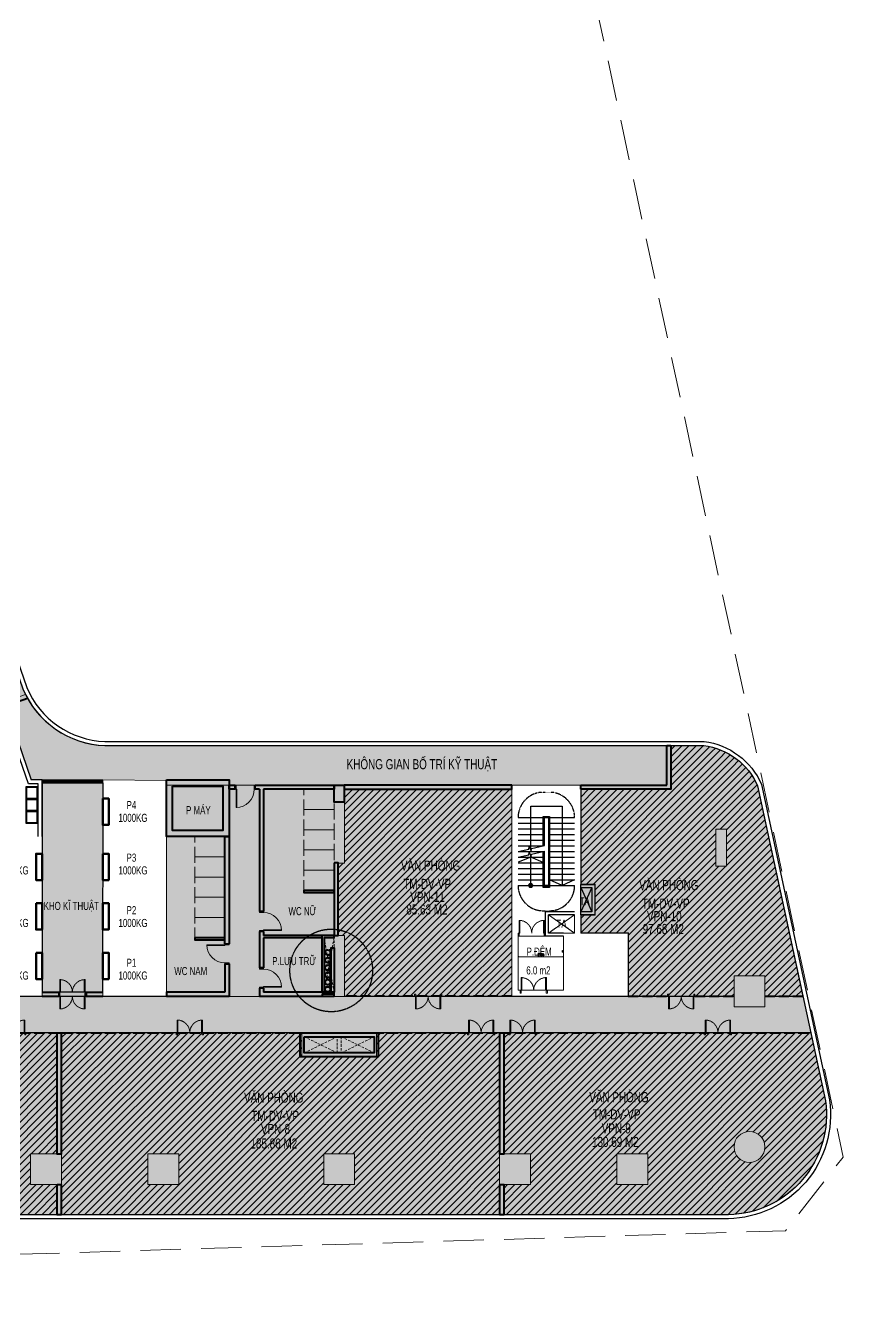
# Model space of a CAD drawing. Header units: millimetres. Extents: x -11451263 to 11578383104, y -507 to 1450429.
# Drawn here: x 12081020 to 12122121, y 1017327 to 1080763 of the extents above; entities that cross this region are included whole.
import ezdxf
from ezdxf.enums import TextEntityAlignment as Align

# ---------------------------------------------------------------- set-up
doc = ezdxf.new("R2010")
doc.units = ezdxf.units.MM
doc.header["$MEASUREMENT"] = 0
for name, pattern in [('CENTER2', [1.125, 0.75, -0.125, 0.125, -0.125]), ('DASH', [0.35, 0.25, -0.1]), ('DASH2-1', [3, 2, -1]), ('HIDDEN', [0.375, 0.25, -0.125]), ('Xref_ST_MBDV Cot vach 30.7.2022$0$HIDDEN', [0.375, 0.25, -0.125]), ('Xref_ST_MBDV Cot vach 30.7.2022$0$HIDDEN2', [0.1875, 0.125, -0.0625])]:
    doc.linetypes.add(name, pattern=pattern)
doc.layers.get('0').update_dxf_attribs({"linetype": 'CONTINUOUS', "lineweight": 13})
doc.layers.get('Defpoints').update_dxf_attribs({"color": 5, "linetype": 'CONTINUOUS', "lineweight": 13})
for name, color, linetype in [('1-Chu thich', 8, 'CONTINUOUS'), ('A-GLAZ', 135, 'CONTINUOUS'), ('KT-KT', 1, 'CONTINUOUS'), ('NDT Cap nuoc', 4, 'CONTINUOUS'), ('NDT Thoat nuoc rua', 3, 'CENTER2'), ('Xref_ST_MBDV Cot vach 30.7.2022$0$220403_HDN_Penthouse Plan$0$A-_FURN----_E-_N', 251, 'CONTINUOUS'), ('Xref_ST_MBDV Cot vach 30.7.2022$0$A-FLOR-STRS-ARROW', 8, 'CONTINUOUS'), ('Xref_ST_MBDV Cot vach 30.7.2022$0$KT-Net cot vach', 6, 'CONTINUOUS'), ('Xref_ST_MBDV Cot vach 30.7.2022$0$KT-Net manh', 139, 'CONTINUOUS'), ('Xref_ST_MBDV Cot vach 30.7.2022$0$KT-Text', 7, 'CONTINUOUS'), ('Xref_ST_MBDV Cot vach 30.7.2022$0$KT-Thay', 7, 'CONTINUOUS'), ('Xref_ST_MBDV Cot vach 30.7.2022$0$KT-Tuong', 1, 'CONTINUOUS')]:
    doc.layers.add(name, color=color, linetype=linetype)
for name, color, linetype, lineweight in [('A-REVCLOUD', 1, 'CONTINUOUS', 9), ('CUA', 37, 'CONTINUOUS', 13), ('DO DIEN TICH THONG THUY', 141, 'CONTINUOUS', 13), ('KT-Chu viet', 255, 'CONTINUOUS', 20), ('KT-Chu viet 2', 6, 'CONTINUOUS', 20), ('KT-Kich thuoc', 159, 'CONTINUOUS', 18), ('KT-lomo nuoc', 3, 'HIDDEN', 5), ('KT-Net cat', 1, 'CONTINUOUS', 40), ('KT-Net cot', 2, 'CONTINUOUS', 50), ('KT-Net cua', 87, 'CONTINUOUS', 9), ('KT-Net manh', 251, 'CONTINUOUS', 13), ('KT-Net to mau', 159, 'CONTINUOUS', 18), ('NET-THAY', 7, 'CONTINUOUS', 30), ('SPE-MEP-HVAC', 140, 'CONTINUOUS', 0), ('Xref_ST_MBDV Cot vach 30.7.2022$0$CUA', 37, 'CONTINUOUS', 13), ('Xref_ST_MBDV Cot vach 30.7.2022$0$KT-Net cua', 87, 'CONTINUOUS', 9), ('Xref_ST_MBDV Cot vach 30.7.2022$0$KT-Net thay', 7, 'CONTINUOUS', 15)]:
    doc.layers.add(name, color=color, linetype=linetype, lineweight=lineweight)
doc.styles.add('Xref_ST_MBDV Cot vach 30.7.2022$0$Arial', font='arial.ttf', dxfattribs={"width": 0.7})
doc.styles.add('Xref_ST_MBDV Cot vach 30.7.2022$0$xref.N.Cot vach tang N2$0$DIM', font='vnsimli.shx', dxfattribs={"width": 0.7})
doc.dimstyles.new('Xref_ST_MBDV Cot vach 30.7.2022$0$xref.N.Cot vach tang N2$0$CCU 1-100 A1', dxfattribs={"dimscale": 100, "dimtxt": 2.2, "dimasz": 1, "dimexe": 1, "dimexo": 0, "dimgap": 1, "dimtad": 1, "dimdec": 0, "dimdsep": 46, "dimtxsty": 'Xref_ST_MBDV Cot vach 30.7.2022$0$xref.N.Cot vach tang N2$0$DIM', "dimblk1": 'Xref_ST_MBDV Cot vach 30.7.2022$0$xref.N.Cot vach tang N2$0$_ARCHTICK', "dimblk2": 'Xref_ST_MBDV Cot vach 30.7.2022$0$xref.N.Cot vach tang N2$0$_ARCHTICK', "dimsah": 1, "dimcen": 0, "dimdle": 1, "dimclrd": 256, "dimclre": 256, "dimclrt": 31, "dimadec": 0, "dimazin": 0, "dimtfac": 1, "dimtdec": 0, "dimtix": 1, "dimtmove": 2, "dimatfit": 3, "dimldrblk": 'Xref_ST_MBDV Cot vach 30.7.2022$0$xref.N.Cot vach tang N2$0$_ARCHTICK', "dimfxl": 0, "dimtolj": 1, "dimarcsym": 0})

# ---------------------------------------------------------------- blocks, each defined once
blk = doc.blocks.new('*U273')
for p, q in [((-1260, 525), (-1300, 525)), ((-1260, 100), (-1300, 100)), ((-1280, 100), (-1280, 525)), ((-90, 525), (-50, 525)), ((-90, 100), (-50, 100)), ((-70, 100), (-70, 525))]:
    blk.add_line(p, q)
for points in [[(-1350, -100), (-1290, -100), (-1290, -40), (-1300, -40), (-1300, 0), (-1350, 0)], [(-1300, 0), (-1260, 0), (-1260, 625), (-1300, 625)], [(-50, 0), (-90, 0), (-90, 625), (-50, 625)], [(0, -100), (-60, -100), (-60, -40), (-50, -40), (-50, 0), (0, 0)]]:
    blk.add_lwpolyline(points, close=True)
at = {"linetype": 'Xref_ST_MBDV Cot vach 30.7.2022$0$HIDDEN2', "ltscale": 200}
for centre, start, end in [((-1300, 0), 0, 89.99996), ((-50, 0), 90.00004, 180)]:
    blk.add_arc(centre, 625, start, end, dxfattribs=at)
blk = doc.blocks.new('210204_1m door')
for points in [[(50, 200), (50, 1100), (90, 1100), (90, 200)], [(0, 0), (50, 0), (50, 200), (0, 200)], [(950, 0), (1000, 0), (1000, 200), (950, 200)]]:
    blk.add_lwpolyline(points, close=True)
at = {"color": 8}
blk.add_arc((50, 200), 900, 0, 90, dxfattribs=at)
blk = doc.blocks.new('nt3-4-5')
at = {"layer": 'KT-Net cat'}
for p, q in [((820656, 31842), (821733, 32214)), ((853366, 29870), (853566, 29870)), ((853366, 27910), (853366, 29870)), ((853566, 29870), (853566, 27710)), ((833206, 27710), (833206, 21670)), ((833406, 27710), (833406, 21670)), ((849105, 27910), (853366, 27910)), ((849105, 27710), (849105, 27910)), ((853566, 27710), (849105, 27710)), ((833206, 20670), (833206, 18870)), ((833406, 20670), (833406, 20470)), ((833406, 20370), (833406, 18870)), ((836905, 20370), (836905, 20470)), ((831506, 20070), (831706, 20070)), ((831506, 19070), (831506, 17670)), ((831506, 19070), (831706, 19070)), ((831706, 19070), (831706, 17470)), ((833206, 17870), (833206, 17470)), ((833406, 17870), (833406, 17670)), ((822455, 17670), (823280, 17670)), ((822455, 17470), (823280, 17470)), ((823280, 17670), (823280, 17470)), ((824630, 17670), (825455, 17670)), ((824630, 17670), (824630, 17470)), ((824630, 17470), (825455, 17470))]:
    blk.add_line(p, q, dxfattribs=at)
at = {"layer": 'KT-Net cat', "linetype": 'DASH', "ltscale": 2000}
for p, q in [((851455, 17470), (853405, 17470)), ((854755, 17470), (856705, 17470)), ((858205, 17470), (860210, 17470)), ((815766, 15670), (860490, 15670))]:
    blk.add_line(p, q, dxfattribs=at)
at = {"layer": 'KT-Net cat'}
for points in [[(832006, 27710), (831706, 27710), (831706, 27910), (832006, 27910)], [(832006, 27710), (832006, 27910)], [(833006, 27710), (833006, 27910)], [(833006, 27910), (836905, 27910), (836905, 27710), (833406, 27710)], [(833206, 27710), (833006, 27710)], [(831506, 20070), (831506, 25370), (831706, 25370), (831706, 20070)], [(833406, 21670), (833206, 21670)], [(833406, 20670), (833206, 20670)], [(836305, 20470), (833406, 20470)], [(836305, 20370), (833406, 20370)], [(836905, 20470), (836305, 20470), (836305, 17670)], [(836905, 20370), (836405, 20370), (836405, 17670)], [(833406, 18870), (833206, 18870)], [(833406, 17870), (833206, 17870)], [(831506, 17670), (828605, 17670), (828605, 17470), (831706, 17470)], [(833206, 17470), (836905, 17470), (836905, 17670), (833406, 17670)]]:
    blk.add_lwpolyline(points, dxfattribs=at)
for points in [[(836905, 27910), (837405, 27910), (837405, 27070), (836905, 27070)], [(845705, 27910), (837405, 27910), (837405, 27710), (845705, 27710)], [(836905, 24070), (836905, 20470), (837105, 20470), (837105, 24070)], [(836905, 22710), (835405, 22710), (835405, 22610), (836905, 22610)], [(831506, 20370), (830006, 20370), (830006, 20270), (831506, 20270)], [(823205, 15670), (823405, 15670), (823405, 9670), (823205, 9670)], [(835225, 15670), (839085, 15670), (839085, 14470), (835225, 14470)], [(835425, 15470), (838885, 15470), (838885, 14670), (835425, 14670)], [(845105, 15670), (845305, 15670), (845305, 9670), (845105, 9670)], [(823205, 8170), (823405, 8170), (823405, 6670), (823205, 6670)], [(845105, 8170), (845305, 8170), (845305, 6670), (845105, 6670)]]:
    blk.add_lwpolyline(points, close=True, dxfattribs=at)
at = {"layer": 'KT-Net cat', "linetype": 'DASH', "ltscale": 2000}
blk.add_lwpolyline([(845705, 17470), (837405, 17470)], dxfattribs=at)
at = {"layer": 'KT-Net manh', "linetype": 'DASH', "ltscale": 2000}
for points in [[(836905, 26710), (835405, 26710), (835405, 27710), (836905, 27710)], [(836905, 25710), (835405, 25710), (835405, 26710), (836905, 26710)], [(836905, 24710), (835405, 24710), (835405, 25710), (836905, 25710)], [(831506, 24370), (830006, 24370), (830006, 25370), (831506, 25370)], [(831506, 23370), (830006, 23370), (830006, 24370), (831506, 24370)], [(836905, 23710), (835405, 23710), (835405, 24710), (836905, 24710)], [(836905, 22710), (835405, 22710), (835405, 23710), (836905, 23710)], [(831506, 22370), (830006, 22370), (830006, 23370), (831506, 23370)], [(831506, 21370), (830006, 21370), (830006, 22370), (831506, 22370)], [(831506, 20370), (830006, 20370), (830006, 21370), (831506, 21370)]]:
    blk.add_lwpolyline(points, close=True, dxfattribs=at)
at = {"layer": 'Xref_ST_MBDV Cot vach 30.7.2022$0$KT-Net manh'}
blk.add_line((846549, 23009), (846530, 22950), dxfattribs=at)
blk.add_line((846549, 23009), (846530, 22950), dxfattribs=at)
at = {"layer": 'CUA'}
for p, xscale, rotation in [((832006, 27910), -1, 180), ((833206, 20670), -1, 270), ((831706, 20070), -1.000000000000007, 90), ((833206, 17870), -1, 270)]:
    blk.add_blockref('210204_1m door', p, dxfattribs=dict(at, xscale=xscale, rotation=rotation))
at = {"layer": 'CUA', "xscale": -1}
for p in [(823280, 17670), (820305, 15670), (829089, 15670), (843505, 15670), (855218, 15670)]:
    blk.add_blockref('*U273', p, dxfattribs=at)
at = {"layer": 'CUA', "rotation": 180}
for p in [(823280, 17470), (840880, 17470), (853405, 17470)]:
    blk.add_blockref('*U273', p, dxfattribs=at)
at = {"layer": 'CUA'}
blk.add_blockref('*U273', (846905, 15670), dxfattribs=at)
at = {"layer": 'KT-Chu viet', "char_height": 400, "attachment_point": 2, "style": 'Xref_ST_MBDV Cot vach 30.7.2022$0$Arial'}
for s, insert in [('WC NỮ', (835337, 21882)), ('P.LƯU TRỮ', (834928, 19414)), ('WC NAM ', (829810, 18919))]:
    blk.add_mtext(s, dxfattribs=dict(at, insert=insert))
at = {"layer": 'Xref_ST_MBDV Cot vach 30.7.2022$0$KT-Text', "style": 'Xref_ST_MBDV Cot vach 30.7.2022$0$Arial', "width": 0.7}
for s, p in [('P4', (826637, 26728)), ('1000KG', (826237, 26098)), ('P3', (826637, 24128)), ('1000KG', (820356, 23498)), ('1000KG', (826237, 23498)), ('P2', (826637, 21528)), ('1000KG', (820356, 20898)), ('1000KG', (826237, 20898)), ('P1', (826637, 18928)), ('1000KG', (820356, 18298)), ('1000KG', (826237, 18298))]:
    blk.add_text(s, height=400, dxfattribs=at).set_placement(p)
blk.add_text('KHO KĨ THUẬT', height=400, dxfattribs=at).set_placement((823903, 21740), align=Align.CENTER)
blk = doc.blocks.new('ong thoat xi')
at = {"layer": '1-Chu thich', "color": 30}
for p, q in [((-75, 62), (-75, 65)), ((-66, 67), (-74, 67)), ((-66, 60), (-74, 60)), ((-66, 67), (-66, 60)), ((-65, 69), (-62, 69)), ((-65, 66), (-62, 66)), ((-65, 61), (-62, 61)), ((-65, 58), (-62, 58)), ((-61, 70), (-61, 70)), ((-61, 70), (-61, 57)), ((-61, 70), (-61, 70)), ((-61, 70), (-61, 57)), ((-61, 57), (-61, 57)), ((-55, 70), (-54, 70)), ((-55, 70), (-55, 57)), ((-55, 70), (-54, 70)), ((-55, 57), (-54, 57)), ((-54, 70), (-54, 57)), ((-50, 69), (-54, 69)), ((-50, 66), (-54, 66)), ((-50, 61), (-54, 61)), ((-50, 58), (-54, 58)), ((-33, 67), (-50, 67)), ((-50, 67), (-50, 60)), ((-29, 60), (-50, 60)), ((2, 60), (-41, 60)), ((-41, 58), (-41, 60)), ((-41, 58), (-41, 60)), ((-41, 58), (-41, 60)), ((2, 58), (-41, 58)), ((-33, 60), (-33, 67)), ((-75, -62), (-75, -66)), ((-66, -60), (-74, -60)), ((-66, -67), (-74, -67)), ((-66, -68), (-66, -60)), ((-65, -58), (-62, -58)), ((-65, -61), (-62, -61)), ((-65, -66), (-62, -66)), ((-65, -69), (-62, -69)), ((-61, -70), (-61, -57)), ((-61, -57), (-61, -57)), ((-61, -70), (-61, -57)), ((-61, -70), (-61, -70)), ((-61, -70), (-61, -70)), ((-55, -70), (-55, -57)), ((-55, -57), (-54, -57)), ((-55, -70), (-54, -70)), ((-55, -70), (-54, -70)), ((-54, -70), (-54, -57)), ((-50, -58), (-54, -58)), ((-50, -61), (-54, -61)), ((-50, -66), (-54, -66)), ((-50, -69), (-54, -69)), ((-50, -68), (-50, -60)), ((-31, -60), (-50, -60)), ((-34, -67), (-50, -67)), ((2, -58), (-41, -58)), ((-41, -58), (-41, -60)), ((-41, -58), (-41, -60)), ((2, -60), (-41, -60)), ((-34, -60), (-34, -67))]:
    blk.add_line(p, q, dxfattribs=at)
for centre, major_axis, start_param, end_param in [((-74, 65), (1.13, 1.13), 0.811456, 2.360542), ((-74, 62), (1.1, 1.1), 2.356194, 3.926991), ((-63, 67), (1.7, -1.7), 3.370391, 4.48359), ((-56, 63), (7.09, -7.09), 3.657341, 4.196641), ((-63, 60), (1.7, -1.7), 3.370391, 4.48359), ((-64, 67), (1.7, -1.7), 0.228799, 1.341997), ((-64, 67), (1.7, -1.7), 0.228799, 1.341997), ((-72, 63), (7.09, -7.09), 0.515748, 1.055048), ((-72, 63), (7.09, -7.09), 0.515748, 1.055048), ((-64, 60), (1.7, -1.7), 0.228799, 1.341997), ((-64, 60), (1.7, -1.7), 0.228799, 1.341997), ((0, 0), (38.9, -38.9), 0.785398, 7.068583), ((-52, 67), (1.7, 1.7), 1.799595, 2.912794), ((-52, 67), (1.7, -1.7), 3.370391, 4.48359), ((-44, 63), (7.09, 7.09), 2.086544, 2.625845), ((-44, 63), (7.09, 7.09), 2.086544, 2.625845), ((-52, 60), (1.7, 1.7), 1.799595, 2.912794), ((-52, 60), (1.7, 1.7), 1.799595, 2.912794), ((-52, 67), (1.7, -1.7), 0.228799, 1.341997), ((-60, 63), (7.09, 7.09), -1.055048, -0.515748), ((-52, 60), (1.7, 1.7), -1.341997, -0.228799), ((0, 0), (34.1, -34.1), 0.785398, 7.068583), ((0, 0), (42.5, -42.5), 5.497787, 8.63938), ((0, 0), (41, -41), 5.497787, 8.63938), ((-74, -62), (1.1, 1.1), 0.785398, 2.356194), ((-74, -66), (1.13, 1.13), 2.351847, 3.900932), ((-63, -60), (1.7, -1.7), 3.370391, 4.48359), ((-56, -64), (7.09, 7.09), 2.086544, 2.625845), ((-63, -68), (1.7, 1.7), 1.799595, 2.912794), ((-64, -60), (1.7, -1.7), 0.228799, 1.341997), ((-64, -60), (1.7, -1.7), 0.228799, 1.341997), ((-72, -64), (7.09, -7.09), 0.515748, 1.055048), ((-72, -64), (7.09, -7.09), 0.515748, 1.055048), ((-64, -68), (1.7, -1.7), 0.228799, 1.341997), ((-64, -68), (1.7, -1.7), 0.228799, 1.341997), ((-52, -60), (1.7, -1.7), 3.370391, 4.48359), ((-52, -60), (1.7, -1.7), 3.370391, 4.48359), ((-44, -64), (7.09, 7.09), 2.086544, 2.625845), ((-44, -64), (7.09, 7.09), 2.086544, 2.625845), ((-52, -68), (1.7, 1.7), 1.799595, 2.912794), ((-52, -68), (1.7, 1.7), 1.799595, 2.912794), ((-52, -60), (1.7, -1.7), 0.228799, 1.341997), ((-60, -64), (7.09, -7.09), 0.515748, 1.055048), ((-52, -68), (1.7, -1.7), 0.228799, 1.341997)]:
    blk.add_ellipse(centre, major_axis=major_axis, ratio=1, start_param=start_param, end_param=end_param, dxfattribs=at)
blk = doc.blocks.new('N2200X500')
at = {"layer": 'KT-Net cat', "color": 3}
blk.add_lwpolyline([(9586872, 1032959), (9586872, 1035159), (9587021, 1035159), (9587021, 1032959)], close=True, dxfattribs=at)
at = {"layer": 'NET-THAY', "linetype": 'ByBlock', "ltscale": 7}
blk.add_lwpolyline([(9586841, 1035164), (9586841, 1032942), (9586871, 1032943), (9586871, 1035165)], close=True, dxfattribs=at)
at = {"layer": 'NDT Cap nuoc', "xscale": 2.272727272727275, "yscale": 2.272727272727275, "zscale": 2.272727272727275, "rotation": 180.279270571122}
for p in [(9586706, 1034550), (9586706, 1034925), (9586701, 1034173), (9586701, 1033812), (9586703, 1033456), (9586701, 1033102)]:
    blk.add_blockref('ong thoat xi', p, dxfattribs=at)
blk = doc.blocks.new('CNTPO')
at = {"layer": 'KT-KT'}
blk.add_blockref('N2200X500', (1879262, 0), dxfattribs=at)
blk = doc.blocks.new('*U429')
at = {"linetype": 'HIDDEN', "ltscale": 500}
for p, q in [((-532, 1541), (756, 261)), ((224, 1802), (0, 0))]:
    blk.add_line(p, q, dxfattribs=at)
blk.add_lwpolyline([(-532, 1541), (224, 1802), (756, 261), (0, 0)], close=True, dxfattribs=at)
blk = doc.blocks.new('*U430')
at = {"linetype": 'HIDDEN', "ltscale": 500}
for p, q in [((427, 1523), (0, 0)), ((-424, 1229), (851, 294))]:
    blk.add_line(p, q, dxfattribs=at)
blk.add_lwpolyline([(-424, 1229), (427, 1523), (851, 294), (0, 0)], close=True, dxfattribs=at)
blk = doc.blocks.new('*U431')
at = {"linetype": 'HIDDEN', "ltscale": 500}
for p, q in [((955, 911), (0, 0)), ((-179, 520), (1134, 392))]:
    blk.add_line(p, q, dxfattribs=at)
blk.add_lwpolyline([(-179, 520), (955, 911), (1134, 392), (0, 0)], close=True, dxfattribs=at)
blk = doc.blocks.new('*U274')
for p, q in [((-1260, 525), (-1300, 525)), ((-1260, 100), (-1300, 100)), ((-1280, 100), (-1280, 525)), ((-90, 525), (-50, 525)), ((-90, 100), (-50, 100)), ((-70, 100), (-70, 525))]:
    blk.add_line(p, q)
for points in [[(-1350, -150), (-1290, -150), (-1290, -40), (-1300, -40), (-1300, 0), (-1350, 0)], [(-1300, 0), (-1260, 0), (-1260, 625), (-1300, 625)], [(-50, 0), (-90, 0), (-90, 625), (-50, 625)], [(0, -150), (-60, -150), (-60, -40), (-50, -40), (-50, 0), (0, 0)]]:
    blk.add_lwpolyline(points, close=True)
at = {"linetype": 'Xref_ST_MBDV Cot vach 30.7.2022$0$HIDDEN2', "ltscale": 200}
for centre, start, end in [((-1300, 0), 0, 89.99996), ((-50, 0), 90.00004, 180)]:
    blk.add_arc(centre, 625, start, end, dxfattribs=at)
blk = doc.blocks.new('Xref_ST_MBDV Cot vach 30.7.2022$0$xref.N.Cot vach tang N2$0$_Open90')
at = {"color": 0, "linetype": 'ByBlock', "lineweight": -2}
for p, q in [((0, 0), (-1, 0)), ((-0.5, 0.5), (0, 0)), ((0, 0), (-0.5, -0.5))]:
    blk.add_line(p, q, dxfattribs=at)
blk = doc.blocks.new('*D375')
at = {"layer": 'Defpoints', "color": 5, "transparency": 16777216}
for p, q in [((433237, -379078), (433237, -379340)), ((435437, -379290), (433287, -379290)), ((435487, -379078), (435487, -379340))]:
    blk.add_line(p, q, dxfattribs=at)
at = {"layer": 'Defpoints', "color": 0, "transparency": 16777216}
for p in [(433237, -379078), (433237, -379290), (435487, -379078)]:
    blk.add_point(p, dxfattribs=at)
at = {"layer": 'Defpoints', "color": 5, "transparency": 16777216, "xscale": 50, "yscale": 50, "zscale": 50, "rotation": 180}
blk.add_blockref('Xref_ST_MBDV Cot vach 30.7.2022$0$xref.N.Cot vach tang N2$0$_Open90', (433237, -379290), dxfattribs=at)
at = {"layer": 'Defpoints', "color": 5, "transparency": 16777216, "xscale": 50, "yscale": 50, "zscale": 50}
blk.add_blockref('Xref_ST_MBDV Cot vach 30.7.2022$0$xref.N.Cot vach tang N2$0$_Open90', (435487, -379290), dxfattribs=at)
at = {"layer": 'Defpoints', "color": 5, "transparency": 16777216, "insert": (434362, -379185), "char_height": 110, "attachment_point": 5, "style": 'Xref_ST_MBDV Cot vach 30.7.2022$0$xref.N.Cot vach tang N2$0$DIM'}
blk.add_mtext('\\A1;2250', dxfattribs=at)
blk = doc.blocks.new('Xref_ST_MBDV Cot vach 30.7.2022$0$xref.N.Cot vach tang N2$0$_ARCHTICK')
at = {"color": 0, "linetype": 'ByBlock', "const_width": 0.15}
blk.add_lwpolyline([(-0.5, -0.5), (0.5, 0.5)], dxfattribs=at)
blk = doc.blocks.new('WWW')
at = {"layer": 'Defpoints', "linetype": 'DASH2-1', "lineweight": 13, "ltscale": 1000, "flags": 128}
blk.add_lwpolyline([(11429817, 1022160), (11450185, 1019986), (11488616, 1021167), (11491469, 1024811), (11462656, 1159054), (11457975, 1176931), (11455626, 1177745), (11446686, 1170981), (11423167, 1153070), (11399484, 1135983, 0.684877), (11429817, 1022160)], format="xyb", dxfattribs=at)
blk = doc.blocks.new('l3 hatch see')
at = {"true_color": 0xf28888}
h = blk.add_hatch(color=11, dxfattribs=at)
h.dxf.hatch_style = 1
edge = h.paths.add_edge_path()
edge.add_line((12112944, 1045159), (12112944, 1042999))
edge.add_line((12112944, 1042999), (12108483, 1042999))
edge.add_line((12108483, 1042999), (12108483, 1035889))
edge.add_line((12108483, 1035889), (12110833, 1035889))
edge.add_line((12110833, 1035889), (12110833, 1032759))
edge.add_line((12110833, 1032759), (12105083, 1032759))
edge.add_line((12105083, 1032759), (12105083, 1043199))
edge.add_line((12105083, 1043199), (12096783, 1043199))
edge.add_line((12096783, 1043199), (12087983, 1043199))
edge.add_line((12087983, 1043199), (12087983, 1032759))
edge.add_line((12087983, 1032759), (12076427, 1032759))
edge.add_line((12076427, 1032759), (12072312, 1044677))
edge.add_line((12072312, 1044677), (12081016, 1047682))
edge.add_line((12081016, 1047682), (12080888, 1047958))
edge.add_line((12080888, 1047958), (12079156, 1052964))
edge.add_line((12079156, 1052964), (12075566, 1063341))
edge.add_arc((12072767, 1062344), 2972, 19.61065, 69.18818)
edge.add_line((12073823, 1065122), (12057797, 1069303))
edge.add_arc((12054793, 1045271), 24219, 82.87367, 107.5043)
edge.add_line((12047508, 1068369), (12032321, 1063135))
edge.add_line((12032321, 1063135), (12016953, 1057836))
edge.add_arc((12017834, 1054685), 3272, 105.61509, 192.21795)
edge.add_line((12014635, 1053992), (12022592, 1040614))
edge.add_arc((12025282, 1042214), 3130, 210.74031, 249.86525)
edge.add_line((12024204, 1039275), (12025372, 1038821))
edge.add_arc((12026928, 1043760), 5178, 252.51952, 282.64904)
edge.add_line((12028062, 1038707), (12042371, 1043644))
edge.add_line((12042371, 1043644), (12042075, 1044499))
edge.add_line((12042075, 1044499), (12039442, 1043590))
edge.add_line((12039442, 1043590), (12036309, 1052665))
edge.add_line((12036309, 1052665), (12043021, 1054982))
edge.add_line((12043021, 1054982), (12047490, 1056517))
edge.add_line((12047490, 1056517), (12049554, 1050535))
edge.add_line((12049554, 1050535), (12052392, 1051515))
edge.add_line((12052392, 1051515), (12050328, 1057488))
edge.add_line((12050328, 1057488), (12064313, 1062330))
edge.add_line((12064313, 1062330), (12067231, 1053880))
edge.add_line((12067231, 1053880), (12061933, 1052051))
edge.add_line((12061933, 1052051), (12061663, 1052830))
edge.add_line((12061663, 1052830), (12055424, 1050695))
edge.add_line((12055424, 1050695), (12050816, 1049104))
edge.add_line((12050816, 1049104), (12050240, 1050772))
edge.add_line((12050240, 1050772), (12049554, 1050535))
edge.add_line((12049554, 1050535), (12047490, 1056517))
edge.add_line((12047490, 1056517), (12043021, 1054982))
edge.add_line((12043021, 1054982), (12044065, 1051957))
edge.add_line((12044065, 1051957), (12043025, 1051598))
edge.add_line((12043025, 1051598), (12045302, 1045615))
edge.add_line((12045302, 1045615), (12045114, 1045549))
edge.add_line((12045114, 1045549), (12045409, 1044692))
edge.add_line((12045409, 1044692), (12045714, 1044797))
edge.add_arc((12050541, 1034081), 11754, 62.30299, 114.24816, ccw=False)
edge.add_arc((12050535, 1034067), 11768, 21.78561, 62.30633, ccw=False)
edge.add_line((12061463, 1038435), (12064305, 1030222))
edge.add_line((12064305, 1030222), (12067458, 1031311))
edge.add_line((12067458, 1031311), (12066969, 1032729))
edge.add_line((12066969, 1032729), (12071412, 1034263))
edge.add_line((12071412, 1034263), (12072358, 1031522))
edge.add_line((12072358, 1031522), (12067915, 1029988))
edge.add_line((12067915, 1029988), (12067458, 1031311))
edge.add_line((12067458, 1031311), (12064305, 1030222))
edge.add_line((12064305, 1030222), (12065977, 1025391))
edge.add_arc((12070658, 1026868), 4909, 197.51289, 269.92825)
edge.add_line((12070652, 1021959), (12115433, 1021959))
edge.add_line((12115433, 1021959), (12115932, 1021964))
edge.add_arc((12115700, 1026901), 4942, 272.69132, 368.0842)
edge.add_line((12120593, 1027596), (12117234, 1043175))
edge.add_arc((12114149, 1041814), 3373, 23.81485, 82.75901)
edge.add_line((12114574, 1045159), (12113473, 1045159))
edge.add_line((12113473, 1045159), (12112944, 1045159))
at = {"true_color": 0x6e6e6e}
h = blk.add_hatch(color=8, dxfattribs=at)
h.dxf.hatch_style = 1
edge = h.paths.add_edge_path()
edge.add_line((12081833, 1032759), (12081833, 1043459))
edge.add_line((12081833, 1043459), (12081302, 1043459))
edge.add_line((12081302, 1043459), (12079969, 1047320))
edge.add_line((12079969, 1047320), (12081016, 1047682))
edge.add_arc((12085109, 1049735), 4579, 206.64207, 267.83441)
edge.add_line((12084936, 1045159), (12112944, 1045159))
edge.add_line((12112944, 1045159), (12112944, 1042999))
edge.add_line((12112944, 1042999), (12108483, 1042999))
edge.add_line((12108483, 1042999), (12108483, 1043199))
edge.add_line((12108483, 1043199), (12087983, 1043199))
edge.add_line((12087983, 1043199), (12087983, 1043430))
edge.add_line((12087983, 1043430), (12084833, 1043459))
edge.add_line((12084833, 1043459), (12084833, 1032759))
edge.add_line((12084833, 1032759), (12081833, 1032759))
at = {"elevation": 0}
blk.add_lwpolyline([(12070652, 1021959), (12115433, 1021959), (12115932, 1021964, 0.442058), (12120593, 1027596), (12117234, 1043175, 0.263018), (12114574, 1045159), (12113473, 1045159), (12112944, 1045159), (12112944, 1045159), (12112944, 1042999), (12108483, 1042999), (12108483, 1035889), (12110833, 1035889), (12110833, 1032759), (12105083, 1032759), (12105083, 1043199), (12096783, 1043199), (12087983, 1043199), (12087983, 1032759), (12076427, 1032759)], format="xyb", dxfattribs=at)
blk.add_lwpolyline([(12081833, 1032759), (12081833, 1043459), (12081302, 1043459), (12079969, 1047320), (12081016, 1047682, 0.273533), (12084936, 1045159), (12112944, 1045159), (12112944, 1042999), (12108483, 1042999), (12108483, 1043199), (12087983, 1043199), (12087983, 1043430), (12084833, 1043459), (12084833, 1032759)], format="xyb", close=True, dxfattribs=at)
blk = doc.blocks.new('A$C59794006')
at = {"layer": 'NDT Thoat nuoc rua'}
blk.add_circle((-20694, 8728, -1), 2044, dxfattribs=at)
blk = doc.blocks.new('*U495')
at = {"layer": 'KT-lomo nuoc', "ltscale": 500}
for p, q in [((-1001, 2557), (0, 0)), ((-491, -95), (-510, 2651))]:
    blk.add_line(p, q, dxfattribs=at)
blk.add_lwpolyline([(-491, -95), (-1001, 2557), (-510, 2651), (0, 0)], close=True, dxfattribs=at)
blk = doc.blocks.new('thangkn')
at = {"layer": 'Xref_ST_MBDV Cot vach 30.7.2022$0$KT-Net manh'}
h = blk.add_hatch(color=256, dxfattribs=at)
edge = h.paths.add_edge_path(flags=0)
edge.add_arc((433862.1, -375763.1), 100, 360, 720)
h = blk.add_hatch(color=256, dxfattribs=at)
edge = h.paths.add_edge_path(flags=0)
edge.add_arc((433862.1, -375763.1), 100, 359.999999, 719.999999)
blk.add_hatch(color=256, dxfattribs=at).paths.add_polyline_path([(433831.2, -375858.2), (433893, -375858.2), (433943, -375821.9), (433962.1, -375763.1), (433943, -375704.4), (433893, -375668), (433831.2, -375668), (433781.2, -375704.4), (433762.1, -375763.1), (433781.2, -375821.9)], flags=0)
blk.add_hatch(color=256, dxfattribs=at).paths.add_polyline_path([(433831.2, -375858.2), (433893, -375858.2), (433943, -375821.9), (433962.1, -375763.1), (433943, -375704.4), (433893, -375668), (433831.2, -375668), (433781.2, -375704.4), (433762.1, -375763.1), (433781.2, -375821.9)], flags=0)
at = {"layer": 'Defpoints'}
blk.add_lwpolyline([(435487.1, -378263.1), (433237.1, -378263.1), (433237.1, -380943.1), (435487.1, -380943.1)], close=True, dxfattribs=at)
at = {"layer": 'Xref_ST_MBDV Cot vach 30.7.2022$0$A-FLOR-STRS-ARROW'}
for points in [[(433237.1, -374082.2), (433763.6, -373964.3), (433785.4, -373830.4), (433886, -374069), (433904.5, -373932.7), (434537.1, -373791)], [(433237.1, -374363.1), (433763.6, -374245.2), (433785.4, -374111.4), (433886, -374349.9), (433904.5, -374213.6), (434537.1, -374071.9)]]:
    blk.add_lwpolyline(points, dxfattribs=at)
at = {"layer": 'Xref_ST_MBDV Cot vach 30.7.2022$0$KT-Net cua'}
for p, q in [((412687.1, -370583.1), (409687.1, -370583.1)), ((412687.1, -370612.1), (409687.1, -370612.1)), ((412687.1, -370624.1), (409687.1, -370624.1)), ((412687.1, -370653.1), (409687.1, -370653.1))]:
    blk.add_line(p, q, dxfattribs=at)
at = {"layer": 'Xref_ST_MBDV Cot vach 30.7.2022$0$KT-Net manh'}
for p, q in [((433781.2, -375704.4), (433762.1, -375763.1)), ((433781.2, -375704.4), (433762.1, -375763.1)), ((435437.1, -378971.1), (435437.1, -379070.9))]:
    blk.add_line(p, q, dxfattribs=at)
at = {"layer": 'Xref_ST_MBDV Cot vach 30.7.2022$0$KT-Net manh', "linetype": 'Xref_ST_MBDV Cot vach 30.7.2022$0$HIDDEN'}
for points in [[(433237.1, -372403.1, -0.4141313), (434486.8, -371153.1), (434787.4, -371153.1, -0.4141313), (436037.1, -372403.1, -1.0000292)], [(433237.1, -375763.1, 0.4141313), (434486.8, -377013.1), (434787.4, -377013.1, 0.4141313), (436037.1, -375763.1, 1.0000292)]]:
    blk.add_lwpolyline(points, format="xyb", dxfattribs=at)
at = {"layer": 'Xref_ST_MBDV Cot vach 30.7.2022$0$KT-Net manh'}
for points in [[(433862.1, -374012.2), (433862.1, -373363.1), (433862.1, -373263.1), (433862.1, -371848.2), (435412.1, -371848.2), (435412.1, -375763.1)], [(434487.1, -374634), (433862.1, -374363.1), (433237.1, -374613.1)], [(433862.1, -375763.1), (433862.1, -374293.1)], [(436037.1, -375483.1), (435412.1, -375763.1), (434787.1, -375483.1)], [(435437.1, -378971.1), (435487.1, -378971.1)], [(435442.1, -379067), (435442.1, -378976.1), (435487.1, -378976.1)]]:
    blk.add_lwpolyline(points, dxfattribs=at)
blk.add_circle((433862.1, -375763.1), 100, dxfattribs=at)
blk.add_circle((433862.1, -375763.1), 100, dxfattribs=at)
at = {"layer": 'Xref_ST_MBDV Cot vach 30.7.2022$0$KT-Net thay'}
for p, q in [((412687.1, -370543.1), (409687.1, -370543.1)), ((412687.1, -370693.1), (409687.1, -370693.1))]:
    blk.add_line(p, q, dxfattribs=at)
at = {"layer": 'Xref_ST_MBDV Cot vach 30.7.2022$0$KT-Thay', "extrusion": (1.28361e-08, 3.72499e-11, 1)}
for p, q in [((433237.1, -372403.1), (434487.1, -372403.1)), ((433237.1, -372683.1), (434487.1, -372683.1)), ((433237.1, -372963.1), (434487.1, -372963.1)), ((434787.1, -372403.1), (436037.1, -372403.1)), ((434787.1, -372683.1), (436037.1, -372683.1)), ((434787.1, -372963.1), (436037.1, -372963.1)), ((433237.1, -373243.1), (434487.1, -373243.1)), ((433237.1, -373523.1), (434487.1, -373523.1)), ((434787.1, -373243.1), (436037.1, -373243.1)), ((434787.1, -373523.1), (436037.1, -373523.1)), ((433237.1, -373803.1), (434487.1, -373803.1)), ((433237.1, -374083.1), (434487.1, -374083.1)), ((434787.1, -373803.1), (436037.1, -373803.1)), ((434787.1, -374083.1), (436037.1, -374083.1)), ((433237.1, -374363.1), (434487.1, -374363.1)), ((433237.1, -374643.1), (434487.1, -374643.1)), ((434787.1, -374363.1), (436037.1, -374363.1)), ((434787.1, -374643.1), (436037.1, -374643.1)), ((433237.1, -374923.1), (434487.1, -374923.1)), ((433237.1, -375203.1), (434487.1, -375203.1)), ((433237.1, -375483.1), (434487.1, -375483.1)), ((434787.1, -374923.1), (436037.1, -374923.1)), ((434787.1, -375203.1), (436037.1, -375203.1)), ((434787.1, -375483.1), (436037.1, -375483.1)), ((433237.1, -375763.1), (434487.1, -375763.1)), ((434787.1, -375763.1), (436037.1, -375763.1))]:
    blk.add_line(p, q, dxfattribs=at)
at = {"layer": 'Xref_ST_MBDV Cot vach 30.7.2022$0$KT-Thay'}
blk.add_line((434737.1, -375763.1), (434537.1, -375763.1), dxfattribs=at)
for points in [[(434487.1, -373802.2), (434487.1, -372353.1), (434787.1, -372353.1), (434787.1, -375863.1), (434487.1, -375863.1), (434487.1, -374083.1)], [(434537.1, -373791), (434537.1, -372403.1), (434737.1, -372403.1), (434737.1, -375813.1), (434537.1, -375813.1), (434537.1, -374071.9)]]:
    blk.add_lwpolyline(points, dxfattribs=at)
at = {"layer": 'Xref_ST_MBDV Cot vach 30.7.2022$0$KT-Tuong'}
for p, q in [((407822.7, -366682.1), (409155.7, -370543.1)), ((409013.2, -370743.1), (408286.4, -368637.9)), ((409487.1, -370743.1), (409013.2, -370743.1)), ((409687.1, -370543.1), (409155.7, -370543.1)), ((409487.1, -373343.1), (409487.1, -370743.1)), ((409687.1, -373343.1), (409687.1, -370543.1)), ((436037.1, -377063.1), (434587.1, -377063.1)), ((434587.1, -378263.1), (434587.1, -377063.1)), ((436037.1, -377213.1), (434737.1, -377213.1)), ((434737.1, -378113.1), (434737.1, -377213.1)), ((435487.1, -378263.1), (434587.1, -378263.1)), ((435487.1, -378113.1), (434737.1, -378113.1))]:
    blk.add_line(p, q, dxfattribs=at)
at = {"layer": 'Xref_ST_MBDV Cot vach 30.7.2022$0$CUA', "xscale": -1}
for p in [(433237.1, -378113.1), (433337.1, -380943.1)]:
    blk.add_blockref('*U274', p, dxfattribs=at)
at = {"layer": 'Xref_ST_MBDV Cot vach 30.7.2022$0$KT-Text', "style": 'Xref_ST_MBDV Cot vach 30.7.2022$0$Arial', "width": 0.7}
for s, p in [('TA', (436538.8, -376748.4)), ('TA', (435388.7, -377856.4)), ('P.ĐỆM', (434281, -379235.1))]:
    blk.add_text(s, height=400, rotation=360, dxfattribs=at).set_placement(p, align=Align.CENTER)
at = {"layer": 'Xref_ST_MBDV Cot vach 30.7.2022$0$KT-Text', "color": 1, "style": 'Xref_ST_MBDV Cot vach 30.7.2022$0$Arial', "width": 0.7}
blk.add_text('6.0 m2', height=400, rotation=360, dxfattribs=at).set_placement((434243.2, -380161.6), align=Align.CENTER)
at = {"layer": 'Defpoints', "color": 5}
dim = blk.add_linear_dim(base=(433237.1, -379289.9), p1=(435487.1, -379078.1), p2=(433237.1, -379078.1), angle=360, dimstyle='Xref_ST_MBDV Cot vach 30.7.2022$0$xref.N.Cot vach tang N2$0$CCU 1-100 A1', override={"dimscale": 50, "dimblk1": 'Xref_ST_MBDV Cot vach 30.7.2022$0$xref.N.Cot vach tang N2$0$_Open90', "dimblk2": 'Xref_ST_MBDV Cot vach 30.7.2022$0$xref.N.Cot vach tang N2$0$_Open90', "dimclrd": 5, "dimclre": 5, "dimclrt": 5, "dimlwd": 65535, "dimlwe": 65535}, dxfattribs=at)
dim.commit()
dim.dimension.update_dxf_attribs({"geometry": '*D375', "text_midpoint": (434362.1, -379184.9)})

msp = doc.modelspace()

# ---------------------------------------------------------------- hatches: boundary and pattern name
at = {"layer": 'DO DIEN TICH THONG THUY'}
h = msp.add_hatch(dxfattribs=at)
h.set_pattern_fill('ANSI31', color=256, scale=2000)
edge = h.paths.add_edge_path()
edge.add_line((12119479.8, 1032759.3), (12117598.1, 1032759.3))
edge.add_line((12117598.1, 1032759.3), (12117598.1, 1033774.3))
edge.add_line((12117598.1, 1033774.3), (12116068.1, 1033774.3))
edge.add_line((12116068.1, 1033774.3), (12116068.1, 1032759.3))
edge.add_line((12116068.1, 1032759.3), (12110848.1, 1032759.3))
edge.add_line((12110848.1, 1032759.3), (12110848.1, 1035904.3))
edge.add_line((12110848.1, 1035904.3), (12108498.1, 1035904.3))
edge.add_line((12108498.1, 1035904.3), (12108498.1, 1036774.3))
edge.add_line((12108498.1, 1036774.3), (12109198.1, 1036774.3))
edge.add_line((12109198.1, 1036774.3), (12109198.1, 1038304.3))
edge.add_line((12109198.1, 1038304.3), (12108498.1, 1038304.3))
edge.add_line((12108498.1, 1038304.3), (12108498.1, 1042984.3))
edge.add_line((12108498.1, 1042984.3), (12112958.9, 1042984.3))
edge.add_line((12112958.9, 1042984.3), (12112958.9, 1045159.3))
edge.add_line((12112958.9, 1045159.3), (12114573.9, 1045159.3))
edge.add_arc((12114148.8, 1041813.6), 3372.6, 23.814853, 82.759012, ccw=False)
edge.add_line((12117234.3, 1043175.4), (12119479.8, 1032759.3))
h.paths.add_polyline_path([(12115168.1, 1041024.3), (12115698.1, 1041024.3), (12115698.1, 1039194.3), (12115168.1, 1039194.3)], flags=16)
h = msp.add_hatch(dxfattribs=at)
h.set_pattern_fill('ANSI31', color=256, scale=2000)
h.paths.add_polyline_path([(12096798.1, 1042984.3), (12105068.1, 1042984.3), (12105068.1, 1032759.3), (12096798.1, 1032759.3), (12096798.1, 1035774.3), (12096498.1, 1035774.3), (12096498.1, 1039344.3), (12096798.1, 1039344.3)])
h = msp.add_hatch(dxfattribs=at)
h.set_pattern_fill('ANSI31', color=256, scale=2000)
edge = h.paths.add_edge_path()
edge.add_line((12074221.7, 1033630.5), (12075143.9, 1030959.3))
edge.add_line((12075143.9, 1030959.3), (12075468.1, 1030959.3))
edge.add_line((12075468.1, 1030959.3), (12075467.4, 1029444.4))
edge.add_line((12075467.4, 1029444.4), (12076997.4, 1029444.4))
edge.add_line((12076997.4, 1029444.4), (12076998.1, 1030959.3))
edge.add_line((12076998.1, 1030959.3), (12082568.1, 1030959.3))
edge.add_line((12082568.1, 1030959.3), (12082568.1, 1024974.3))
edge.add_line((12082568.1, 1024974.3), (12081268.1, 1024974.3))
edge.add_line((12081268.1, 1024974.3), (12081268.1, 1023444.3))
edge.add_line((12081268.1, 1023444.3), (12082568.1, 1023444.3))
edge.add_line((12082568.1, 1023444.3), (12082568.1, 1021959.3))
edge.add_line((12082568.1, 1021959.3), (12070651.8, 1021959.3))
edge.add_arc((12070658, 1026868), 4908.7, 197.512892, 269.928248, ccw=False)
edge.add_line((12065976.8, 1025390.9), (12064309.9, 1030207.6))
edge.add_line((12064309.9, 1030207.6), (12067449, 1031292.3))
edge.add_line((12067449, 1031292.3), (12067905.7, 1029969.5))
edge.add_line((12067905.7, 1029969.5), (12072376.9, 1031512.7))
edge.add_line((12072376.9, 1031512.7), (12071917.8, 1032835.4))
edge.add_line((12071917.8, 1032835.4), (12074221.7, 1033630.5))
edge = h.paths.add_edge_path(flags=16)
edge.add_arc((12069585.3, 1025384.2), 765, 0, 360)
h.paths.add_polyline_path([(12075468.1, 1024974.3), (12076998.1, 1024974.3), (12076998.1, 1023444.3), (12075468.1, 1023444.3)], flags=16)
h = msp.add_hatch(dxfattribs=at)
h.set_pattern_fill('ANSI31', color=256, scale=2000)
h.paths.add_polyline_path([(12094688.1, 1030959.3), (12094688.1, 1029744.3), (12098378.1, 1029744.3), (12098378.1, 1030959.3), (12104468.1, 1030959.3), (12104468.1, 1021959.3), (12082798.1, 1021959.3), (12082798.1, 1030959.3)])
h.paths.add_polyline_path([(12087068.1, 1024974.3), (12088598.1, 1024974.3), (12088598.1, 1023444.3), (12087068.1, 1023444.3)], flags=16)
h.paths.add_polyline_path([(12095768.1, 1024974.3), (12097298.1, 1024974.3), (12097298.1, 1023444.3), (12095768.1, 1023444.3)], flags=16)
h = msp.add_hatch(dxfattribs=at)
h.set_pattern_fill('ANSI31', color=256, scale=2000)
edge = h.paths.add_edge_path()
edge.add_line((12104698.1, 1030959.3), (12119867.9, 1030959.3))
edge.add_line((12119867.9, 1030959.3), (12120593, 1027595.7))
edge.add_arc((12115700, 1026900.7), 4942.1, -88.987964, 8.084198, ccw=False)
edge.add_line((12115787.3, 1021959.3), (12104698.1, 1021959.3))
edge.add_line((12104698.1, 1021959.3), (12104698.1, 1023444.3))
edge.add_line((12104698.1, 1023444.3), (12105998.1, 1023444.3))
edge.add_line((12105998.1, 1023444.3), (12105998.1, 1024974.3))
edge.add_line((12105998.1, 1024974.3), (12104698.1, 1024974.3))
edge.add_line((12104698.1, 1024974.3), (12104698.1, 1030959.3))
h.paths.add_polyline_path([(12110268.1, 1024974.3), (12111798.1, 1024974.3), (12111798.1, 1023444.3), (12110268.1, 1023444.3)], flags=16)
edge = h.paths.add_edge_path(flags=16)
edge.add_arc((12116833.1, 1025309.3), 765, 0, 360)

# ---------------------------------------------------------------- linework, layer by layer
at = {"layer": 'A-GLAZ'}
msp.add_lwpolyline([(12046302.8, 1068166.7, -0.1205796), (12057835.2, 1069499.8), (12073670.2, 1065384.3, -0.2272386), (12075710.3, 1063537.2), (12081075.1, 1048030.1, 0.2908633), (12084939.4, 1045359.3), (12114586.4, 1045359.3, -0.2655276), (12117425.5, 1043237.2), (12120790, 1027630.9, -0.4513715), (12115789.1, 1021759.3), (12070651.7, 1021759.3, -0.326781), (12065786.9, 1025328.1), (12061281.1, 1038348.6, 0.427811), (12045771.6, 1044605.5), (12028116.5, 1038514.4, -0.1330764), (12025305.8, 1038631.8), (12024133.6, 1039088.2, -0.183721), (12022346.9, 1040640.8), (12017876.4, 1048143.1, -0.022157), (12014458.7, 1053898.7, -0.4024491), (12016893.2, 1058027.4), (12046302.8, 1068166.7)], format="xyb", dxfattribs=at)
msp.add_lwpolyline([(12046370.2, 1067978.3, -0.1204683), (12057797.4, 1069303), (12073616.5, 1065191.6, -0.2264613), (12075523.1, 1063466.5), (12080888.3, 1047958.5, 0.2914954), (12084935.6, 1045159.3), (12114573.9, 1045159.3, -0.2630175), (12117234.3, 1043175.4), (12120593, 1027595.7, -0.450846), (12115787.3, 1021959.3), (12070651.8, 1021959.3, -0.3269245), (12065976.8, 1025390.9), (12061468.7, 1038418.3, 0.4276918), (12045697.6, 1044791.6), (12028061.7, 1038707, -0.1322275), (12025372.2, 1038820.5), (12024204.3, 1039275.2, -0.1842468), (12022521.1, 1040739.2), (12018046, 1048249.1, -0.0220835), (12014647.5, 1053969.8, -0.4006807), (12016952.8, 1057836.4)], format="xyb", close=True, dxfattribs=at)
at = {"layer": 'A-REVCLOUD'}
for points in [[(12106883.1, 1035889.3), (12106883.1, 1036789.3), (12108183.1, 1036789.3), (12108183.1, 1035889.3), (12106883.1, 1035889.3)], [(12106883.1, 1035889.3), (12108183.1, 1036789.3)], [(12106883.1, 1036789.3), (12108183.1, 1035889.3)]]:
    msp.add_lwpolyline(points, dxfattribs=at)
at = {"layer": 'DO DIEN TICH THONG THUY'}
for points in [[(12018986.5, 1046700.1), (12064321.6, 1062351.9), (12072832.7, 1037699.8), (12071603.9, 1037275.6), (12072507.8, 1034657.2), (12073736.7, 1035081.5), (12075154.6, 1030974.3), (12119864, 1030977.5), (12119482.4, 1032747.5), (12117598.1, 1032744.3), (12117598.1, 1032244.3), (12116068.1, 1032244.3), (12116068.1, 1032744.3), (12076416.1, 1032744.3), (12065417, 1064602.7), (12020051, 1048940.1, -0.8592715), (12018621.3, 1048446.2), (12018055.3, 1048233.7), (12018973.7, 1046692.4)], [(12119479.8, 1032759.3), (12117598.1, 1032759.3), (12117598.1, 1033774.3), (12116068.1, 1033774.3), (12116068.1, 1032759.3), (12110848.1, 1032759.3), (12110848.1, 1035904.3), (12108498.1, 1035904.3), (12108498.1, 1036774.3), (12109198.1, 1036774.3), (12109198.1, 1038304.3), (12108498.1, 1038304.3), (12108498.1, 1042984.3), (12112958.9, 1042984.3), (12112958.9, 1045159.3), (12114573.9, 1045159.3, -0.2630175), (12117234.3, 1043175.4), (12119479.8, 1032759.3)]]:
    msp.add_lwpolyline(points, format="xyb", dxfattribs=at)
for points in [[(12081833.1, 1043309.3), (12084851.1, 1043309.3), (12084833.1, 1032959.3), (12081833.1, 1032959.3), (12081833.1, 1043309.3)], [(12094688.1, 1030959.3), (12094688.1, 1029744.3), (12098378.1, 1029744.3), (12098378.1, 1030959.3), (12104468.1, 1030959.3), (12104468.1, 1021959.3), (12082798.1, 1021959.3), (12082798.1, 1030959.3), (12094688.1, 1030959.3)]]:
    msp.add_lwpolyline(points, dxfattribs=at)
for points in [[(12081848.1, 1043294.3), (12084836.1, 1043294.3), (12084818.1, 1032974.3), (12081848.1, 1032974.3)], [(12096798.1, 1042984.3), (12105068.1, 1042984.3), (12105068.1, 1032759.3), (12096798.1, 1032759.3), (12096798.1, 1035774.3), (12096498.1, 1035774.3), (12096498.1, 1039344.3), (12096798.1, 1039344.3)], [(12115168.1, 1041024.3), (12115698.1, 1041024.3), (12115698.1, 1039194.3), (12115168.1, 1039194.3)], [(12087068.1, 1024974.3), (12088598.1, 1024974.3), (12088598.1, 1023444.3), (12087068.1, 1023444.3)], [(12095768.1, 1024974.3), (12097298.1, 1024974.3), (12097298.1, 1023444.3), (12095768.1, 1023444.3)], [(12110268.1, 1024974.3), (12111798.1, 1024974.3), (12111798.1, 1023444.3), (12110268.1, 1023444.3)]]:
    msp.add_lwpolyline(points, close=True, dxfattribs=at)
for points in [[(12074221.7, 1033630.5), (12075143.9, 1030959.3), (12075468.1, 1030959.3), (12075467.4, 1029444.4), (12076997.4, 1029444.4), (12076998.1, 1030959.3), (12082568.1, 1030959.3), (12082568.1, 1024974.3), (12081268.1, 1024974.3), (12081268.1, 1023444.3), (12082568.1, 1023444.3), (12082568.1, 1021959.3), (12070651.8, 1021959.3, -0.3269245), (12065976.8, 1025390.9), (12064309.9, 1030207.6), (12067449, 1031292.3), (12067905.7, 1029969.5), (12072376.9, 1031512.7), (12071917.8, 1032835.4)], [(12104698.1, 1030959.3), (12119867.9, 1030959.3), (12120593, 1027595.7, -0.450846), (12115787.3, 1021959.3), (12104698.1, 1021959.3), (12104698.1, 1023444.3), (12105998.1, 1023444.3), (12105998.1, 1024974.3), (12104698.1, 1024974.3)]]:
    msp.add_lwpolyline(points, format="xyb", close=True, dxfattribs=at)
msp.add_circle((12116833.1, 1025309.3), 765, dxfattribs=at)
at = {"layer": 'KT-KT'}
for points in [[(12109183.1, 1036789.3), (12108483.1, 1036789.3), (12108483.1, 1038289.3), (12109183.1, 1038289.3)], [(12109033.1, 1036939.3), (12108483.1, 1036939.3), (12108483.1, 1038139.3), (12109033.1, 1038139.3)]]:
    msp.add_lwpolyline(points, close=True, dxfattribs=at)
for points in [[(12108483.1, 1038139.3), (12109033.1, 1036939.3)], [(12109033.1, 1038139.3), (12108483.1, 1036939.3)]]:
    msp.add_lwpolyline(points, dxfattribs=at)
at = {"layer": 'KT-Net cat'}
for points in [[(12087983.1, 1043459.3), (12091083.4, 1043459.3), (12091083.4, 1040659), (12087983.1, 1040659)], [(12088283.1, 1043159.3), (12090783.4, 1043159.3), (12090783.4, 1040959), (12088283.1, 1040959)]]:
    msp.add_lwpolyline(points, close=True, dxfattribs=at)
msp.add_lwpolyline([(12096283.1, 1032859.3), (12095683.1, 1032859.3), (12095683.1, 1032759.3), (12096283.1, 1032759.3)], dxfattribs=at)
at = {"layer": 'KT-Net cot'}
for points in [[(12084833.1, 1042534.3), (12085133.1, 1042534.3), (12085133.1, 1041234.3), (12084833.1, 1041234.3)], [(12081833.1, 1039809.3), (12081533.1, 1039809.3), (12081533.1, 1038509.3), (12081833.1, 1038509.3)], [(12084833.1, 1039809.3), (12085133.1, 1039809.3), (12085133.1, 1038509.3), (12084833.1, 1038509.3)], [(12081533.1, 1037359.3), (12081833.1, 1037359.3), (12081833.1, 1036059.3), (12081533.1, 1036059.3)], [(12084833.1, 1037359.3), (12085133.1, 1037359.3), (12085133.1, 1036059.3), (12084833.1, 1036059.3)], [(12081533.1, 1034909.3), (12081833.1, 1034909.3), (12081833.1, 1033609.3), (12081533.1, 1033609.3)], [(12084833.1, 1034909.3), (12085133.1, 1034909.3), (12085133.1, 1033609.3), (12084833.1, 1033609.3)]]:
    msp.add_lwpolyline(points, close=True, dxfattribs=at)
at = {"layer": 'KT-Net cua', "elevation": 0}
msp.add_lwpolyline([(12046302.8, 1068166.7, -0.1205796), (12057835.2, 1069499.8), (12073670.2, 1065384.3, -0.2272386), (12075710.3, 1063537.2), (12081075.1, 1048030.1, 0.2908633), (12084939.4, 1045359.3), (12114586.4, 1045359.3, -0.2655276), (12117425.5, 1043237.2), (12120790, 1027630.9, -0.4513715), (12115789.1, 1021759.3), (12070651.7, 1021759.3, -0.326781), (12065786.9, 1025328.1), (12061281.1, 1038348.6, 0.427811), (12045771.6, 1044605.5), (12028116.5, 1038514.4, -0.1330764), (12025305.8, 1038631.8), (12024133.6, 1039088.2, -0.183721), (12022346.9, 1040640.8), (12017876.4, 1048143.1, -0.022157), (12014458.7, 1053898.7, -0.4024491), (12016893.2, 1058027.4), (12046302.8, 1068166.7)], format="xyb", dxfattribs=at)
at = {"layer": 'Xref_ST_MBDV Cot vach 30.7.2022$0$220403_HDN_Penthouse Plan$0$A-_FURN----_E-_N'}
for points in [[(12081030.4, 1043122.3), (12081030.4, 1042522.3), (12081630.4, 1042522.3), (12081630.4, 1043122.3)], [(12081070.4, 1043082.3), (12081070.4, 1042562.3), (12081590.4, 1042562.3), (12081590.4, 1043082.3)], [(12081030.4, 1042522.3), (12081030.4, 1041922.3), (12081630.4, 1041922.3), (12081630.4, 1042522.3)], [(12081070.4, 1042482.3), (12081070.4, 1041962.3), (12081590.4, 1041962.3), (12081590.4, 1042482.3)], [(12081030.4, 1041922.3), (12081030.4, 1041322.3), (12081630.4, 1041322.3), (12081630.4, 1041922.3)], [(12081070.4, 1041882.3), (12081070.4, 1041362.3), (12081590.4, 1041362.3), (12081590.4, 1041882.3)]]:
    msp.add_lwpolyline(points, close=True, dxfattribs=at)

# ---------------------------------------------------------------- block references
at = {"layer": 'KT-Kich thuoc'}
msp.add_blockref('WWW', (630000, 0, 0), dxfattribs=at)
at = {"layer": 'KT-KT'}
msp.add_blockref('CNTPO', (630000, 0), dxfattribs=at)
at = {"layer": 'KT-lomo nuoc', "linetype": 'HIDDEN', "xscale": -1, "rotation": 10.89765347559021}
msp.add_blockref('*U495', (12095783.1, 1032959.3), dxfattribs=at)
at = {"layer": 'KT-Net cat'}
msp.add_blockref('nt3-4-5', (11259377.7, 1015288.9), dxfattribs=at)
at = {"layer": 'KT-Net to mau'}
msp.add_blockref('l3 hatch see', (0, 0, 0), dxfattribs=at)
at = {"layer": 'NDT Thoat nuoc rua'}
msp.add_blockref('A$C59794006', (12116833.1, 1025309.3, 0), dxfattribs=at)
at = {"layer": 'SPE-MEP-HVAC', "linetype": 'HIDDEN', "ltscale": 1000, "xscale": -1, "rotation": 289.0471379598082}
for name, p in [('*U431', (12108483.1, 1036939.3, 0)), ('*U430', (12106883.1, 1035889.3, 0)), ('*U429', (12094803.1, 1029959.2, 0)), ('*U429', (12096633.1, 1029959.2, 0))]:
    msp.add_blockref(name, p, dxfattribs=at)
at = {"layer": 'Xref_ST_MBDV Cot vach 30.7.2022$0$KT-Net cot vach'}
msp.add_blockref('thangkn', (11672146, 1414002.5), dxfattribs=at)

# ---------------------------------------------------------------- texts
at = {"layer": 'KT-Chu viet', "style": 'Xref_ST_MBDV Cot vach 30.7.2022$0$Arial', "width": 0.7}
for s, height, p in [('KHÔNG GIAN BỐ TRÍ KỸ THUẬT', 500, (12096903.6, 1043989)), ('P MÁY', 400, (12088958.5, 1041765.9))]:
    msp.add_text(s, height=height, dxfattribs=at).set_placement(p)
at = {"layer": 'KT-Chu viet', "color": 124, "char_height": 500, "width": 5339.453, "attachment_point": 2, "style": 'Xref_ST_MBDV Cot vach 30.7.2022$0$Arial'}
for s, insert in [('TM-DV-VP', (12100886, 1038569)), ('{\\fArial|b0|i0|c163|p34;VPN}-1{\\fArial|b0|i0|c163|p34;1}', (12100903.5, 1037927.4)), ('TM-DV-VP', (12112688.5, 1037595.5)), ('{\\fArial|b0|i0|c163|p34;VPN}-1{\\fArial|b0|i0|c163|p34;0}', (12112619.7, 1036971)), ('TM-DV-VP', (12093364.8, 1027098)), ('TM-DV-VP', (12110258.5, 1027167.6)), ('{\\fArial|b0|i0|c163|p34;VPN}-8', (12093383.5, 1026448.4)), ('{\\fArial|b0|i0|c163|p34;VPN}-9', (12110241.9, 1026477.2))]:
    msp.add_mtext(s, dxfattribs=dict(at, insert=insert))
at = {"layer": 'KT-Chu viet', "char_height": 500, "width": 5339.453, "attachment_point": 2, "style": 'Xref_ST_MBDV Cot vach 30.7.2022$0$Arial'}
for s, insert in [('85.63 M2', (12100874.4, 1037303.6)), ('97.68 M2', (12112567.3, 1036338.2)), ('130.69 M2', (12110198.7, 1025805.8)), ('185.86 M2', (12093299.2, 1025728.3))]:
    msp.add_mtext(s, dxfattribs=dict(at, insert=insert))
at = {"layer": 'KT-Chu viet 2', "char_height": 500, "width": 7063.033, "attachment_point": 2, "style": 'Xref_ST_MBDV Cot vach 30.7.2022$0$Arial'}
for insert in [(12101053.8, 1039474.9), (12112844.2, 1038507.7), (12093294.1, 1027997.9), (12110374.9, 1028020.8, 0)]:
    msp.add_mtext('{\\fArial|b0|i0|c163|p34;VĂN PHÒNG}', dxfattribs=dict(at, insert=insert))

doc.saveas('drawing.dxf')
